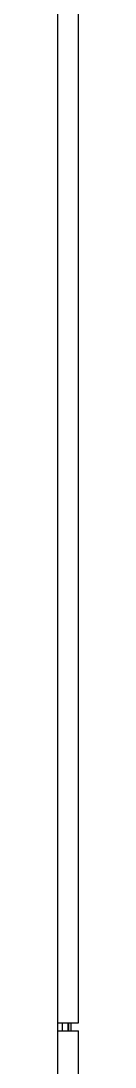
# Model space of a CAD drawing. Header units: millimetres. Extents: x 0 to 87554, y -20854 to 20404.
# Drawn here: x 49693 to 49704, y -4380 to -3853 of the extents above; entities that cross this region are included whole.
import ezdxf

# ---------------------------------------------------------------- set-up
doc = ezdxf.new("R2010")
doc.units = ezdxf.units.MM
doc.layers.get('0').update_dxf_attribs({"lineweight": 15})
for name, color, linetype in [('4212-KH012_041_0', 7, 'Continuous'), ('4215-12653_3_0', 7, 'Continuous'), ('4215-12655_1_0', 7, 'Continuous'), ('4215-12661_1_0', 7, 'Continuous')]:
    doc.layers.add(name, color=color, linetype=linetype)

# ---------------------------------------------------------------- blocks, each defined once
blk = doc.blocks.new('e4tggg')
at = {"layer": '4212-KH012_041_0', "color": 87, "linetype": 'Continuous'}
for p, q in [((548.81, -716.7), (548.81, -712.7)), ((551.81, -716.7), (551.81, -712.7))]:
    blk.add_line(p, q, dxfattribs=at)
at = {"layer": '4215-12653_3_0', "color": 87, "linetype": 'Continuous'}
for p, q in [((546.31, -716.7), (557.01, -716.7)), ((552.01, -716.5), (552.01, -712.7)), ((553.21, -716.5), (553.21, -712.7)), ((557.01, -1712.2), (557.01, -716.7))]:
    blk.add_line(p, q, dxfattribs=at)
for radius, end in [(1.4, 188.2221), (0.2, 270)]:
    blk.add_arc((553.41, -716.5), radius, 180, end, dxfattribs=at)
at = {"layer": '4215-12655_1_0', "color": 87, "linetype": 'Continuous'}
for p, q in [((557.01, -712.7), (557.01, 299.4)), ((546.31, -712.7), (557.01, -712.7))]:
    blk.add_line(p, q, dxfattribs=at)
at = {"layer": '4215-12661_1_0', "color": 87, "linetype": 'Continuous'}
blk.add_line((546.31, 300.8), (546.31, -1712.2), dxfattribs=at)

msp = doc.modelspace()

# ---------------------------------------------------------------- block references
at = {"lineweight": -3}
msp.add_blockref('e4tggg', (49147.147, -3645.479, 19235.731), dxfattribs=at)

doc.saveas('drawing.dxf')
